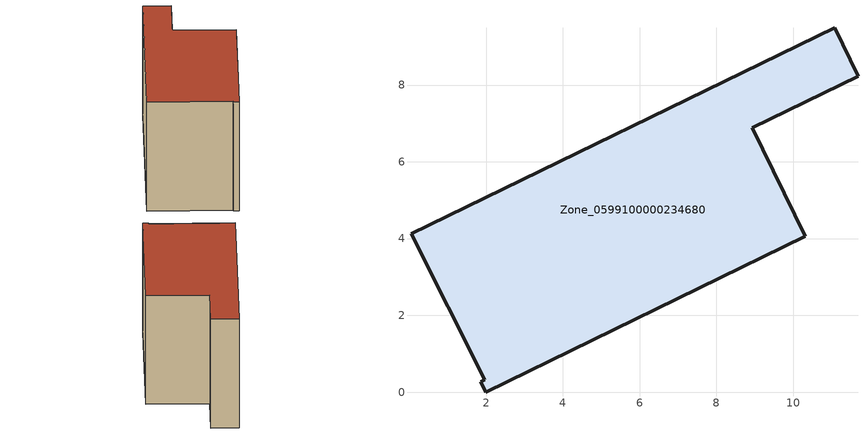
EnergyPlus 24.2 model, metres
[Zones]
Zone_0599100000234680
 floor ground (C_G): 1.97,0.32 0.06,4.13 11.08,9.49 11.69,8.23 8.93,6.89 10.31,4.06 1.99,0 1.86,0.27 z0
 wall outside (C_F): 1.86,0.27 1.99,0 10.31,4.06 8.93,6.89 11.69,8.23 11.08,9.49 0.06,4.13 1.97,0.32 1.86,0.27 z0:5.81
 roof outside (C_R): 1.97,0.32 1.86,0.27 1.99,0 10.31,4.06 8.93,6.89 11.69,8.23 11.08,9.49 0.06,4.13 z5.81
[BUILDING]
Pand.0599100000234680: North Axis=0; Terrain=City; Loads Convergence Tolerance Value=0.04; Temperature Convergence Tolerance Value=0.4; Solar Distribution=FullExterior; Maximum Number of Warmup Days=25; Minimum Number of Warmup Days=1
[Site:Location]
Rotterdam.The.Hague.AP_ZH_NLD Design_Conditions: Latitude=51.96; Longitude=4.45; Time Zone=1; Elevation=-4.5
[SITE:GROUNDTEMPERATURE:BUILDINGSURFACE]
18, 18, 18, 18, 18, 18, 18, 18, 18, 18, 18, 18
[MATERIAL] Thermal Absorptance=0.9; Solar Absorptance=0.7; Visible Absorptance=0.7
Name | Roughness | Thickness | Conductivity | Density | Specific Heat
G.TC.1946-1964 | MediumSmooth | 0.15 | 1 | 540 | 1210
F.TC.1946-1964 | Rough | 0.3 | 0.857143 | 1920 | 840
R.TC.1946-1964 | MediumRough | 0.2 | 0.235294 | 1500 | 1000
[CONSTRUCTION]
C_G: G.TC.1946-1964
C_F: F.TC.1946-1964
C_R: R.TC.1946-1964
[ZONE]
Zone_0599100000234680: Type=1; Multiplier=1; Ceiling Height=Autocalculate; Volume=Autocalculate; Floor Area=autocalculate; Part of Total Floor Area=Yes
[ZONEINFILTRATION:DESIGNFLOWRATE]
Infil_Zone_0599100000234680: Zone or ZoneList or Space or SpaceList=Zone_0599100000234680; Schedule=AlwaysOn; Design Flow Rate Calculation Method=Flow/Area; Flow Rate per Floor Area=0.003; Constant Term Coefficient=1; Temperature Term Coefficient=0; Velocity Term Coefficient=0; Velocity Squared Term Coefficient=0
[HVACTEMPLATE:ZONE:IDEALLOADSAIRSYSTEM]
Zone_0599100000234680: Maximum Heating Supply Air Temperature=50; Minimum Cooling Supply Air Temperature=13; Maximum Heating Supply Air Humidity Ratio=0.0156; Minimum Cooling Supply Air Humidity Ratio=0.0077; Heating Limit=NoLimit; Cooling Limit=NoLimit; Dehumidification Control Type=ConstantSensibleHeatRatio; Cooling Sensible Heat Ratio=0.7; Dehumidification Setpoint=60; Humidification Control Type=None; Humidification Setpoint=30; Outdoor Air Method=None; Outdoor Air Flow Rate per Person=0.00944; Outdoor Air Flow Rate per Zone Floor Area=0; Outdoor Air Flow Rate per Zone=0; Demand Controlled Ventilation Type=None; Outdoor Air Economizer Type=NoEconomizer; Heat Recovery Type=None; Sensible Heat Recovery Effectiveness=0.7; Latent Heat Recovery Effectiveness=0.65
[ZONECONTROL:THERMOSTAT]
ThermostatControl_Zone_0599100000234680: Zone or ZoneList=Zone_0599100000234680; Control Type Schedule=DualSetpointControlType; Control 1=Thermostat_Zone_0599100000234680; Temperature Difference Between Cutout And Setpoint=0
[THERMOSTATSETPOINT:DUALSETPOINT]
Thermostat_Zone_0599100000234680: Heating Setpoint Temperature Schedule=HeatingSetpoint_Zone_0599100000234680; Cooling Setpoint Temperature Schedule=CoolingSetpoint_Zone_0599100000234680
[SCHEDULE:COMPACT]
HeatingSetpoint_Zone_0599100000234680: Through: 12/31, For: AllDays, Until: 24:00, 21
CoolingSetpoint_Zone_0599100000234680: Through: 12/31, For: AllDays, Until: 24:00, 24
DualSetpointControlType: Through: 12/31, For: AllDays, Until: 24:00, 4
AlwaysOn: Through: 12/31, For: AllDays, Until: 24:00, 1
